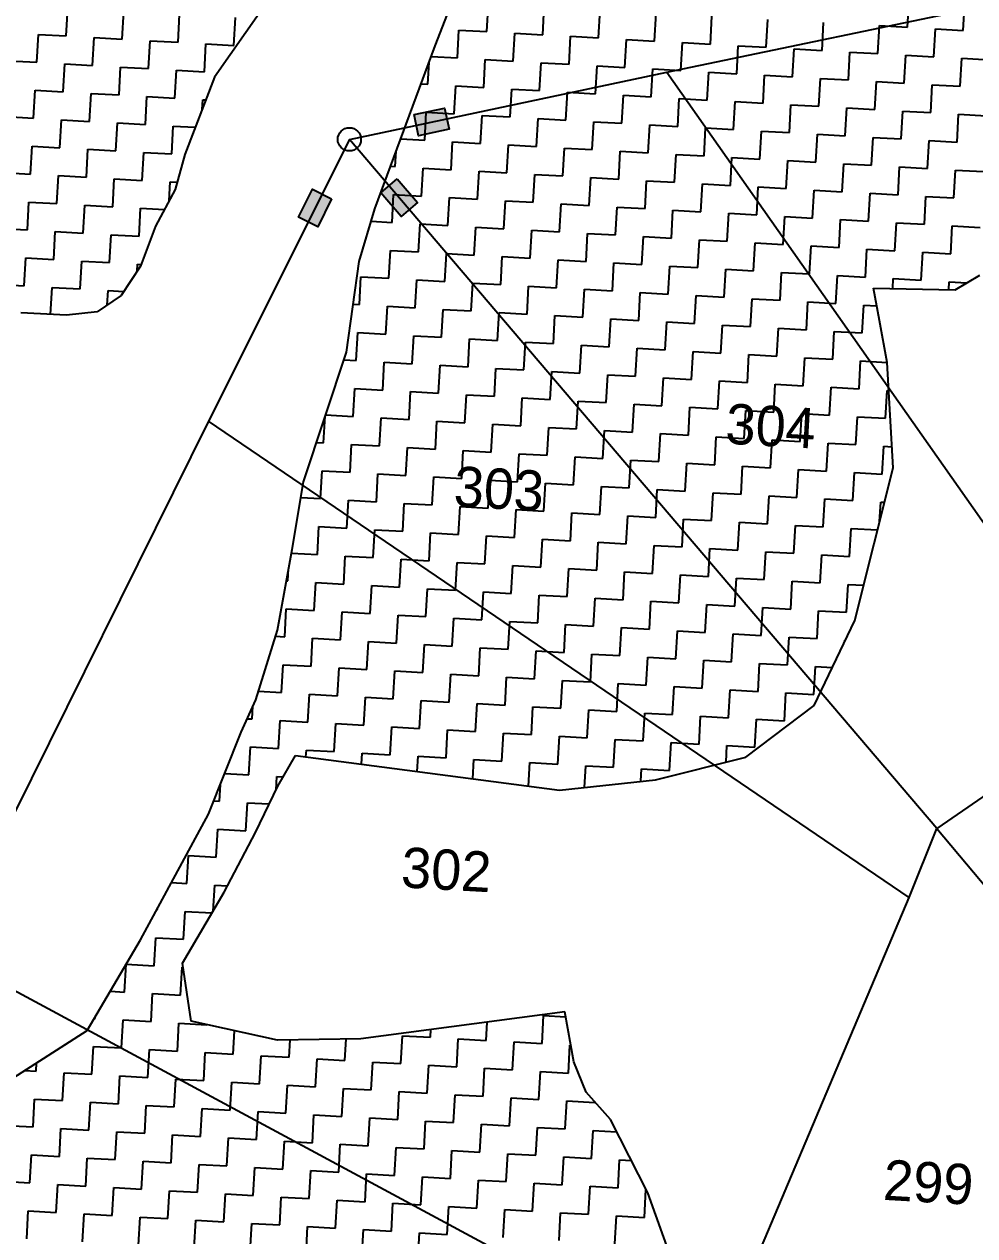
# Model space of a CAD drawing. Header units: metres. Extents: x 284689 to 287152, y 2012663 to 2015676.
# Drawn here: x 285656 to 285873, y 2014787 to 2015063.5 of the extents above; entities that cross this region are included whole.
import ezdxf
from ezdxf.enums import TextEntityAlignment as Align

# ---------------------------------------------------------------- set-up
doc = ezdxf.new("R2010")
doc.units = ezdxf.units.M
doc.header["$MEASUREMENT"] = 0
for name, color, linetype in [('POLY_HATCH', 12, 'Continuous'), ('POLY_PARCEL', 6, 'Continuous'), ('TEXT_PARCEL', 7, 'Continuous')]:
    doc.layers.add(name, color=color, linetype=linetype)
doc.styles.add('TEXT_MAP', font='')
doc.styles.get('TEXT_MAP').set_extended_font_data('Kruti Dev 050')

msp = doc.modelspace()

# ---------------------------------------------------------------- hatches: boundary and pattern name
for points in [[(285752.98, 2015039.55), (285751.96, 2015044.37), (285745.01, 2015042.89), (285746.03, 2015038.08)], [(285742.03, 2015019.64), (285745.77, 2015022.83), (285741.16, 2015028.24), (285737.42, 2015025.05)], [(285718.61, 2015019.5), (285723.01, 2015017.3), (285726.19, 2015023.65), (285721.79, 2015025.85)]]:
    msp.add_hatch(color=256).paths.add_polyline_path(points)

# ---------------------------------------------------------------- linework, layer by layer
for points in [[(285745.01, 2015042.89), (285751.96, 2015044.37), (285752.98, 2015039.55), (285746.03, 2015038.08)], [(285741.16, 2015028.24), (285745.77, 2015022.83), (285742.03, 2015019.64), (285737.42, 2015025.05)], [(285726.19, 2015023.65), (285723.01, 2015017.3), (285718.61, 2015019.5), (285721.79, 2015025.85)]]:
    msp.add_lwpolyline(points, close=True)
msp.add_circle((285730.24, 2015037.25), 2.65)
at = {"layer": 'POLY_HATCH'}
for p, q in [((285749.82, 2015058.61), (285758.63, 2015081.29)), ((285710.21, 2015066.76), (285699.48, 2015051.41)), ((285736.03, 2015021.37), (285749.82, 2015058.61)), ((285699.48, 2015051.41), (285692.69, 2015033.83)), ((285692.69, 2015033.83), (285690.51, 2015025.84)), ((285690.51, 2015025.84), (285685.97, 2015017.41)), ((285732.46, 2015009.4), (285736.03, 2015021.37)), ((285685.97, 2015017.41), (285682.56, 2015008.33)), ((285682.56, 2015008.33), (285678.13, 2015001.62)), ((285729.55, 2014988.71), (285732.46, 2015009.4)), ((285868.47, 2015002.93), (285874.09, 2015006.23)), ((285678.13, 2015001.62), (285672.7, 2014997.87)), ((285851.25, 2014995.94), (285849.85, 2015003.26)), ((285849.85, 2015003.26), (285868.47, 2015002.93)), ((285665.7, 2014997.11), (285655.3, 2014997.69)), ((285672.7, 2014997.87), (285665.7, 2014997.11)), ((285852.97, 2014986.34), (285851.25, 2014995.94)), ((285719.77, 2014959.13), (285729.55, 2014988.71)), ((285854.34, 2014962.28), (285852.97, 2014986.34)), ((285845.59, 2014927.48), (285854.34, 2014962.28)), ((285717.16, 2014943.63), (285719.77, 2014959.13)), ((285713.81, 2014925.28), (285717.16, 2014943.63)), ((285836.35, 2014908.09), (285845.59, 2014927.48)), ((285708.86, 2014909.34), (285713.81, 2014925.28)), ((285705.55, 2014901.99), (285708.86, 2014909.34)), ((285820.74, 2014896.3), (285836.35, 2014908.09)), ((285698.12, 2014883.29), (285705.55, 2014901.99)), ((285713.93, 2014889.64), (285717.95, 2014896.65)), ((285717.95, 2014896.65), (285778.21, 2014888.73)), ((285800.08, 2014891.12), (285820.74, 2014896.3)), ((285778.21, 2014888.73), (285800.08, 2014891.12)), ((285708.81, 2014879.06), (285713.93, 2014889.64)), ((285682.59, 2014854.61), (285698.12, 2014883.29)), ((285701.7, 2014865.44), (285708.81, 2014879.06)), ((285692.19, 2014849.23), (285701.7, 2014865.44)), ((285670.41, 2014833.86), (285682.59, 2014854.61)), ((285694.16, 2014836), (285692.19, 2014849.23)), ((285779.4, 2014838.15), (285732.88, 2014832.01)), ((285781.48, 2014826.73), (285779.4, 2014838.15)), ((285713.85, 2014831.72), (285694.16, 2014836)), ((285634.8, 2014811.18), (285670.41, 2014833.86)), ((285732.88, 2014832.01), (285713.85, 2014831.72)), ((285784.26, 2014819.78), (285781.48, 2014826.73)), ((285789.8, 2014813.59), (285784.26, 2014819.78)), ((285798.36, 2014796.82), (285789.8, 2014813.59)), ((285803.85, 2014781.58), (285798.36, 2014796.82))]:
    msp.add_line(p, q, dxfattribs=at)
at = {"layer": 'POLY_HATCH', "linetype": 'Continuous'}
for p, q in [((285761.62, 2015061.84), (285761.98, 2015068.22)), ((285774.37, 2015061.13), (285774.73, 2015067.5)), ((285857.6, 2015062.84), (285857.96, 2015069.22)), ((285870.35, 2015062.13), (285870.71, 2015068.5)), ((285665.64, 2015060.84), (285666, 2015067.22)), ((285678.39, 2015060.13), (285678.75, 2015066.5)), ((285691.14, 2015059.41), (285691.5, 2015065.78)), ((285703.89, 2015058.69), (285704.24, 2015065.07)), ((285787.12, 2015060.41), (285787.48, 2015066.78)), ((285799.87, 2015059.69), (285800.22, 2015066.07)), ((285812.62, 2015058.98), (285812.97, 2015065.35)), ((285754.88, 2015055.83), (285755.24, 2015062.2)), ((285755.24, 2015062.2), (285761.62, 2015061.84)), ((285825.37, 2015058.26), (285825.72, 2015064.63)), ((285838.12, 2015057.54), (285838.47, 2015063.92)), ((285850.86, 2015056.83), (285851.22, 2015063.2)), ((285851.22, 2015063.2), (285857.6, 2015062.84)), ((285863.61, 2015056.11), (285863.97, 2015062.48)), ((285863.97, 2015062.48), (285870.35, 2015062.13)), ((285658.9, 2015054.83), (285659.26, 2015061.2)), ((285659.26, 2015061.2), (285665.64, 2015060.84)), ((285671.65, 2015054.11), (285672.01, 2015060.48)), ((285672.01, 2015060.48), (285678.39, 2015060.13)), ((285684.4, 2015053.39), (285684.76, 2015059.77)), ((285684.76, 2015059.77), (285691.14, 2015059.41)), ((285767.63, 2015055.11), (285767.99, 2015061.48)), ((285767.99, 2015061.48), (285774.37, 2015061.13)), ((285780.38, 2015054.39), (285780.74, 2015060.77)), ((285780.74, 2015060.77), (285787.12, 2015060.41)), ((285793.13, 2015053.68), (285793.49, 2015060.05)), ((285793.49, 2015060.05), (285799.87, 2015059.69)), ((285805.88, 2015052.96), (285806.24, 2015059.33)), ((285806.24, 2015059.33), (285812.62, 2015058.98)), ((285697.15, 2015052.68), (285697.51, 2015059.05)), ((285697.51, 2015059.05), (285703.89, 2015058.69)), ((285818.63, 2015052.24), (285818.99, 2015058.62)), ((285818.99, 2015058.62), (285825.37, 2015058.26)), ((285831.38, 2015051.53), (285831.74, 2015057.9)), ((285831.74, 2015057.9), (285838.12, 2015057.54)), ((285844.13, 2015050.81), (285844.49, 2015057.18)), ((285844.49, 2015057.18), (285850.86, 2015056.83)), ((285856.88, 2015050.09), (285857.24, 2015056.47)), ((285857.24, 2015056.47), (285863.61, 2015056.11)), ((285652.53, 2015055.18), (285658.9, 2015054.83)), ((285664.92, 2015048.09), (285665.28, 2015054.47)), ((285665.28, 2015054.47), (285671.65, 2015054.11)), ((285677.67, 2015047.38), (285678.03, 2015053.75)), ((285678.03, 2015053.75), (285684.4, 2015053.39)), ((285748.15, 2015049.81), (285748.44, 2015054.87)), ((285748.91, 2015056.16), (285754.88, 2015055.83)), ((285760.9, 2015049.09), (285761.26, 2015055.47)), ((285761.26, 2015055.47), (285767.63, 2015055.11)), ((285773.65, 2015048.38), (285774.01, 2015054.75)), ((285774.01, 2015054.75), (285780.38, 2015054.39)), ((285786.4, 2015047.66), (285786.76, 2015054.03)), ((285786.76, 2015054.03), (285793.13, 2015053.68)), ((285869.63, 2015049.38), (285869.99, 2015055.75)), ((285869.99, 2015055.75), (285876.36, 2015055.39)), ((285690.42, 2015046.66), (285690.78, 2015053.03)), ((285690.78, 2015053.03), (285697.15, 2015052.68)), ((285799.15, 2015046.94), (285799.51, 2015053.32)), ((285799.51, 2015053.32), (285805.88, 2015052.96)), ((285811.9, 2015046.23), (285812.26, 2015052.6)), ((285812.26, 2015052.6), (285818.63, 2015052.24)), ((285824.65, 2015045.51), (285825.01, 2015051.88)), ((285825.01, 2015051.88), (285831.38, 2015051.53)), ((285837.4, 2015044.79), (285837.76, 2015051.17)), ((285837.76, 2015051.17), (285844.13, 2015050.81)), ((285658.19, 2015042.08), (285658.55, 2015048.45)), ((285658.55, 2015048.45), (285664.92, 2015048.09)), ((285746.59, 2015049.9), (285748.15, 2015049.81)), ((285754.17, 2015043.08), (285754.53, 2015049.45)), ((285754.53, 2015049.45), (285760.9, 2015049.09)), ((285766.92, 2015042.36), (285767.28, 2015048.73)), ((285767.28, 2015048.73), (285773.65, 2015048.38)), ((285850.15, 2015044.08), (285850.51, 2015050.45)), ((285850.51, 2015050.45), (285856.88, 2015050.09)), ((285862.9, 2015043.36), (285863.26, 2015049.73)), ((285863.26, 2015049.73), (285869.63, 2015049.38)), ((285670.94, 2015041.36), (285671.3, 2015047.73)), ((285671.3, 2015047.73), (285677.67, 2015047.38)), ((285683.69, 2015040.64), (285684.05, 2015047.02)), ((285684.05, 2015047.02), (285690.42, 2015046.66)), ((285696.67, 2015044.14), (285696.79, 2015046.3)), ((285696.79, 2015046.3), (285697.49, 2015046.26)), ((285779.67, 2015041.64), (285780.03, 2015048.02)), ((285780.03, 2015048.02), (285786.4, 2015047.66)), ((285792.42, 2015040.93), (285792.78, 2015047.3)), ((285792.78, 2015047.3), (285799.15, 2015046.94)), ((285805.17, 2015040.21), (285805.52, 2015046.58)), ((285805.52, 2015046.58), (285811.9, 2015046.23)), ((285817.92, 2015039.49), (285818.27, 2015045.87)), ((285818.27, 2015045.87), (285824.65, 2015045.51)), ((285747.43, 2015037.06), (285747.79, 2015043.43)), ((285747.79, 2015043.43), (285754.17, 2015043.08)), ((285760.18, 2015036.34), (285760.54, 2015042.72)), ((285760.54, 2015042.72), (285766.92, 2015042.36)), ((285830.67, 2015038.78), (285831.02, 2015045.15)), ((285831.02, 2015045.15), (285837.4, 2015044.79)), ((285843.42, 2015038.06), (285843.77, 2015044.43)), ((285843.77, 2015044.43), (285850.15, 2015044.08)), ((285856.16, 2015037.34), (285856.52, 2015043.72)), ((285856.52, 2015043.72), (285862.9, 2015043.36)), ((285868.91, 2015036.63), (285869.27, 2015043)), ((285869.27, 2015043), (285875.65, 2015042.64)), ((285651.81, 2015042.43), (285658.19, 2015042.08)), ((285664.2, 2015035.34), (285664.56, 2015041.72)), ((285664.56, 2015041.72), (285670.94, 2015041.36)), ((285676.95, 2015034.63), (285677.31, 2015041)), ((285677.31, 2015041), (285683.69, 2015040.64)), ((285689.7, 2015033.91), (285690.06, 2015040.28)), ((285690.06, 2015040.28), (285695.08, 2015040)), ((285772.93, 2015035.63), (285773.29, 2015042)), ((285773.29, 2015042), (285779.67, 2015041.64)), ((285785.68, 2015034.91), (285786.04, 2015041.28)), ((285786.04, 2015041.28), (285792.42, 2015040.93)), ((285798.43, 2015034.19), (285798.79, 2015040.57)), ((285798.79, 2015040.57), (285805.17, 2015040.21)), ((285811.18, 2015033.48), (285811.54, 2015039.85)), ((285811.54, 2015039.85), (285817.92, 2015039.49)), ((285741.95, 2015037.37), (285747.43, 2015037.06)), ((285823.93, 2015032.76), (285824.29, 2015039.13)), ((285824.29, 2015039.13), (285830.67, 2015038.78)), ((285836.68, 2015032.04), (285837.04, 2015038.42)), ((285837.04, 2015038.42), (285843.42, 2015038.06)), ((285849.43, 2015031.33), (285849.79, 2015037.7)), ((285849.79, 2015037.7), (285856.16, 2015037.34)), ((285657.47, 2015029.33), (285657.83, 2015035.7)), ((285657.83, 2015035.7), (285664.2, 2015035.34)), ((285670.22, 2015028.61), (285670.58, 2015034.98)), ((285670.58, 2015034.98), (285676.95, 2015034.63)), ((285740.7, 2015031.04), (285740.9, 2015034.52)), ((285753.45, 2015030.33), (285753.81, 2015036.7)), ((285753.81, 2015036.7), (285760.18, 2015036.34)), ((285766.2, 2015029.61), (285766.56, 2015035.98)), ((285766.56, 2015035.98), (285772.93, 2015035.63)), ((285778.95, 2015028.89), (285779.31, 2015035.27)), ((285779.31, 2015035.27), (285785.68, 2015034.91)), ((285791.7, 2015028.18), (285792.06, 2015034.55)), ((285792.06, 2015034.55), (285798.43, 2015034.19)), ((285862.18, 2015030.61), (285862.54, 2015036.98)), ((285862.54, 2015036.98), (285868.91, 2015036.63)), ((285682.97, 2015027.89), (285683.33, 2015034.27)), ((285683.33, 2015034.27), (285689.7, 2015033.91)), ((285804.45, 2015027.46), (285804.81, 2015033.83)), ((285804.81, 2015033.83), (285811.18, 2015033.48)), ((285817.2, 2015026.74), (285817.56, 2015033.12)), ((285817.56, 2015033.12), (285823.93, 2015032.76)), ((285829.95, 2015026.03), (285830.31, 2015032.4)), ((285830.31, 2015032.4), (285836.68, 2015032.04)), ((285842.7, 2015025.31), (285843.06, 2015031.68)), ((285843.06, 2015031.68), (285849.43, 2015031.33)), ((285651.1, 2015029.68), (285657.47, 2015029.33)), ((285663.49, 2015022.59), (285663.85, 2015028.97)), ((285663.85, 2015028.97), (285670.22, 2015028.61)), ((285739.63, 2015031.1), (285740.7, 2015031.04)), ((285746.72, 2015024.31), (285747.08, 2015030.68)), ((285747.08, 2015030.68), (285753.45, 2015030.33)), ((285759.47, 2015023.59), (285759.83, 2015029.97)), ((285759.83, 2015029.97), (285766.2, 2015029.61)), ((285772.22, 2015022.88), (285772.58, 2015029.25)), ((285772.58, 2015029.25), (285778.95, 2015028.89)), ((285855.45, 2015024.59), (285855.81, 2015030.97)), ((285855.81, 2015030.97), (285862.18, 2015030.61)), ((285868.2, 2015023.88), (285868.56, 2015030.25)), ((285868.56, 2015030.25), (285874.93, 2015029.89)), ((285676.24, 2015021.88), (285676.6, 2015028.25)), ((285676.6, 2015028.25), (285682.97, 2015027.89)), ((285689.1, 2015023.23), (285689.35, 2015027.53)), ((285689.35, 2015027.53), (285690.94, 2015027.45)), ((285784.97, 2015022.16), (285785.33, 2015028.53)), ((285785.33, 2015028.53), (285791.7, 2015028.18)), ((285797.72, 2015021.44), (285798.07, 2015027.82)), ((285798.07, 2015027.82), (285804.45, 2015027.46)), ((285810.47, 2015020.73), (285810.82, 2015027.1)), ((285810.82, 2015027.1), (285817.2, 2015026.74)), ((285823.22, 2015020.01), (285823.57, 2015026.38)), ((285823.57, 2015026.38), (285829.95, 2015026.03)), ((285739.99, 2015018.29), (285740.34, 2015024.67)), ((285740.34, 2015024.67), (285746.72, 2015024.31)), ((285752.73, 2015017.58), (285753.09, 2015023.95)), ((285753.09, 2015023.95), (285759.47, 2015023.59)), ((285835.97, 2015019.29), (285836.32, 2015025.67)), ((285836.32, 2015025.67), (285842.7, 2015025.31)), ((285848.71, 2015018.58), (285849.07, 2015024.95)), ((285849.07, 2015024.95), (285855.45, 2015024.59)), ((285861.46, 2015017.86), (285861.82, 2015024.23)), ((285861.82, 2015024.23), (285868.2, 2015023.88)), ((285656.75, 2015016.58), (285657.11, 2015022.95)), ((285657.11, 2015022.95), (285663.49, 2015022.59)), ((285669.5, 2015015.86), (285669.86, 2015022.24)), ((285669.86, 2015022.24), (285676.24, 2015021.88)), ((285682.25, 2015015.14), (285682.61, 2015021.52)), ((285682.61, 2015021.52), (285688.02, 2015021.21)), ((285765.48, 2015016.86), (285765.84, 2015023.23)), ((285765.84, 2015023.23), (285772.22, 2015022.88)), ((285778.23, 2015016.14), (285778.59, 2015022.52)), ((285778.59, 2015022.52), (285784.97, 2015022.16)), ((285790.98, 2015015.43), (285791.34, 2015021.8)), ((285791.34, 2015021.8), (285797.72, 2015021.44)), ((285803.73, 2015014.71), (285804.09, 2015021.08)), ((285804.09, 2015021.08), (285810.47, 2015020.73)), ((285735.19, 2015018.56), (285739.99, 2015018.29)), ((285746, 2015011.56), (285746.36, 2015017.94)), ((285746.36, 2015017.94), (285752.73, 2015017.58)), ((285816.48, 2015013.99), (285816.84, 2015020.37)), ((285816.84, 2015020.37), (285823.22, 2015020.01)), ((285829.23, 2015013.28), (285829.59, 2015019.65)), ((285829.59, 2015019.65), (285835.97, 2015019.29)), ((285841.98, 2015012.56), (285842.34, 2015018.94)), ((285842.34, 2015018.94), (285848.71, 2015018.58)), ((285854.73, 2015011.84), (285855.09, 2015018.22)), ((285855.09, 2015018.22), (285861.46, 2015017.86)), ((285650.38, 2015016.94), (285656.75, 2015016.58)), ((285662.77, 2015009.84), (285663.13, 2015016.22)), ((285663.13, 2015016.22), (285669.5, 2015015.86)), ((285675.52, 2015009.13), (285675.88, 2015015.5)), ((285675.88, 2015015.5), (285682.25, 2015015.14)), ((285758.75, 2015010.84), (285759.11, 2015017.22)), ((285759.11, 2015017.22), (285765.48, 2015016.86)), ((285771.5, 2015010.13), (285771.86, 2015016.5)), ((285771.86, 2015016.5), (285778.23, 2015016.14)), ((285784.25, 2015009.41), (285784.61, 2015015.79)), ((285784.61, 2015015.79), (285790.98, 2015015.43)), ((285797, 2015008.69), (285797.36, 2015015.07)), ((285797.36, 2015015.07), (285803.73, 2015014.71)), ((285867.48, 2015011.13), (285867.84, 2015017.5)), ((285867.84, 2015017.5), (285874.21, 2015017.14)), ((285809.75, 2015007.98), (285810.11, 2015014.35)), ((285810.11, 2015014.35), (285816.48, 2015013.99)), ((285822.5, 2015007.26), (285822.86, 2015013.64)), ((285822.86, 2015013.64), (285829.23, 2015013.28)), ((285835.25, 2015006.54), (285835.61, 2015012.92)), ((285835.61, 2015012.92), (285841.98, 2015012.56)), ((285848, 2015005.83), (285848.36, 2015012.2)), ((285848.36, 2015012.2), (285854.73, 2015011.84)), ((285656.04, 2015003.83), (285656.4, 2015010.2)), ((285656.4, 2015010.2), (285662.77, 2015009.84)), ((285668.79, 2015003.11), (285669.15, 2015009.49)), ((285669.15, 2015009.49), (285675.52, 2015009.13)), ((285739.27, 2015005.54), (285739.63, 2015011.92)), ((285739.63, 2015011.92), (285746, 2015011.56)), ((285752.02, 2015004.83), (285752.38, 2015011.2)), ((285752.38, 2015011.2), (285758.75, 2015010.84)), ((285764.77, 2015004.11), (285765.13, 2015010.49)), ((285765.13, 2015010.49), (285771.5, 2015010.13)), ((285777.52, 2015003.39), (285777.88, 2015009.77)), ((285777.88, 2015009.77), (285784.25, 2015009.41)), ((285860.75, 2015005.11), (285861.11, 2015011.49)), ((285861.11, 2015011.49), (285867.48, 2015011.13)), ((285681.81, 2015007.18), (285681.9, 2015008.77)), ((285681.9, 2015008.77), (285682.71, 2015008.72)), ((285790.27, 2015002.68), (285790.63, 2015009.05)), ((285790.63, 2015009.05), (285797, 2015008.69)), ((285803.02, 2015001.96), (285803.37, 2015008.34)), ((285803.37, 2015008.34), (285809.75, 2015007.98)), ((285815.77, 2015001.24), (285816.12, 2015007.62)), ((285816.12, 2015007.62), (285822.5, 2015007.26)), ((285828.52, 2015000.53), (285828.87, 2015006.9)), ((285828.87, 2015006.9), (285835.25, 2015006.54)), ((285649.66, 2015004.19), (285656.04, 2015003.83)), ((285732.54, 2014999.53), (285732.89, 2015005.9)), ((285732.89, 2015005.9), (285739.27, 2015005.54)), ((285745.28, 2014998.81), (285745.64, 2015005.19)), ((285745.64, 2015005.19), (285752.02, 2015004.83)), ((285758.03, 2014998.09), (285758.39, 2015004.47)), ((285758.39, 2015004.47), (285764.77, 2015004.11)), ((285841.27, 2014999.81), (285841.62, 2015006.19)), ((285841.62, 2015006.19), (285848, 2015005.83)), ((285854.24, 2015003.18), (285854.37, 2015005.47)), ((285854.37, 2015005.47), (285860.75, 2015005.11)), ((285867.02, 2015002.96), (285867.12, 2015004.75)), ((285867.12, 2015004.75), (285871.18, 2015004.52)), ((285662.07, 2014997.31), (285662.41, 2015003.47)), ((285662.41, 2015003.47), (285668.79, 2015003.11)), ((285674.98, 2014999.45), (285675.16, 2015002.75)), ((285675.16, 2015002.75), (285678.74, 2015002.55)), ((285770.78, 2014997.38), (285771.14, 2015003.75)), ((285771.14, 2015003.75), (285777.52, 2015003.39)), ((285783.53, 2014996.66), (285783.89, 2015003.04)), ((285783.89, 2015003.04), (285790.27, 2015002.68)), ((285796.28, 2014995.94), (285796.64, 2015002.32)), ((285796.64, 2015002.32), (285803.02, 2015001.96)), ((285809.03, 2014995.23), (285809.39, 2015001.6)), ((285809.39, 2015001.6), (285815.77, 2015001.24)), ((285731.08, 2014999.61), (285732.54, 2014999.53)), ((285738.55, 2014992.79), (285738.91, 2014999.17)), ((285738.91, 2014999.17), (285745.28, 2014998.81)), ((285751.3, 2014992.08), (285751.66, 2014998.45)), ((285751.66, 2014998.45), (285758.03, 2014998.09)), ((285821.78, 2014994.51), (285822.14, 2015000.89)), ((285822.14, 2015000.89), (285828.52, 2015000.53)), ((285834.53, 2014993.79), (285834.89, 2015000.17)), ((285834.89, 2015000.17), (285841.27, 2014999.81)), ((285847.28, 2014993.08), (285847.64, 2014999.45)), ((285847.64, 2014999.45), (285850.61, 2014999.29)), ((285764.05, 2014991.36), (285764.41, 2014997.74)), ((285764.41, 2014997.74), (285770.78, 2014997.38)), ((285776.8, 2014990.64), (285777.16, 2014997.02)), ((285777.16, 2014997.02), (285783.53, 2014996.66)), ((285789.55, 2014989.93), (285789.91, 2014996.3)), ((285789.91, 2014996.3), (285796.28, 2014995.94)), ((285731.82, 2014986.78), (285732.18, 2014993.15)), ((285732.18, 2014993.15), (285738.55, 2014992.79)), ((285802.3, 2014989.21), (285802.66, 2014995.59)), ((285802.66, 2014995.59), (285809.03, 2014995.23)), ((285815.05, 2014988.49), (285815.41, 2014994.87)), ((285815.41, 2014994.87), (285821.78, 2014994.51)), ((285827.8, 2014987.78), (285828.16, 2014994.15)), ((285828.16, 2014994.15), (285834.53, 2014993.79)), ((285840.55, 2014987.06), (285840.91, 2014993.44)), ((285840.91, 2014993.44), (285847.28, 2014993.08)), ((285744.57, 2014986.06), (285744.93, 2014992.44)), ((285744.93, 2014992.44), (285751.3, 2014992.08)), ((285757.32, 2014985.34), (285757.68, 2014991.72)), ((285757.68, 2014991.72), (285764.05, 2014991.36)), ((285770.07, 2014984.63), (285770.43, 2014991)), ((285770.43, 2014991), (285776.8, 2014990.64)), ((285782.82, 2014983.91), (285783.18, 2014990.29)), ((285783.18, 2014990.29), (285789.55, 2014989.93)), ((285795.57, 2014983.19), (285795.92, 2014989.57)), ((285795.92, 2014989.57), (285802.3, 2014989.21)), ((285808.32, 2014982.48), (285808.67, 2014988.85)), ((285808.67, 2014988.85), (285815.05, 2014988.49)), ((285821.07, 2014981.76), (285821.42, 2014988.14)), ((285821.42, 2014988.14), (285827.8, 2014987.78)), ((285833.82, 2014981.04), (285834.17, 2014987.42)), ((285834.17, 2014987.42), (285840.55, 2014987.06)), ((285728.97, 2014986.94), (285731.82, 2014986.78)), ((285737.84, 2014980.04), (285738.19, 2014986.42)), ((285738.19, 2014986.42), (285744.57, 2014986.06)), ((285750.58, 2014979.33), (285750.94, 2014985.7)), ((285750.94, 2014985.7), (285757.32, 2014985.34)), ((285763.33, 2014978.61), (285763.69, 2014984.99)), ((285763.69, 2014984.99), (285770.07, 2014984.63)), ((285846.56, 2014980.33), (285846.92, 2014986.7)), ((285846.92, 2014986.7), (285852.97, 2014986.36)), ((285776.08, 2014977.89), (285776.44, 2014984.27)), ((285776.44, 2014984.27), (285782.82, 2014983.91)), ((285788.83, 2014977.18), (285789.19, 2014983.55)), ((285789.19, 2014983.55), (285795.57, 2014983.19)), ((285801.58, 2014976.46), (285801.94, 2014982.84)), ((285801.94, 2014982.84), (285808.32, 2014982.48)), ((285814.33, 2014975.74), (285814.69, 2014982.12)), ((285814.69, 2014982.12), (285821.07, 2014981.76)), ((285731.1, 2014974.03), (285731.46, 2014980.4)), ((285731.46, 2014980.4), (285737.84, 2014980.04)), ((285743.85, 2014973.31), (285744.21, 2014979.69)), ((285744.21, 2014979.69), (285750.58, 2014979.33)), ((285827.08, 2014975.03), (285827.44, 2014981.4)), ((285827.44, 2014981.4), (285833.82, 2014981.04)), ((285839.83, 2014974.31), (285840.19, 2014980.69)), ((285840.19, 2014980.69), (285846.56, 2014980.33)), ((285852.58, 2014973.59), (285852.94, 2014979.97)), ((285852.94, 2014979.97), (285853.33, 2014979.95)), ((285756.6, 2014972.59), (285756.96, 2014978.97)), ((285756.96, 2014978.97), (285763.33, 2014978.61)), ((285769.35, 2014971.88), (285769.71, 2014978.25)), ((285769.71, 2014978.25), (285776.08, 2014977.89)), ((285782.1, 2014971.16), (285782.46, 2014977.54)), ((285782.46, 2014977.54), (285788.83, 2014977.18)), ((285794.85, 2014970.44), (285795.21, 2014976.82)), ((285795.21, 2014976.82), (285801.58, 2014976.46)), ((285724.37, 2014968.01), (285724.71, 2014974.06)), ((285724.82, 2014974.38), (285731.1, 2014974.03)), ((285737.12, 2014967.3), (285737.48, 2014973.67)), ((285737.48, 2014973.67), (285743.85, 2014973.31)), ((285807.6, 2014969.73), (285807.96, 2014976.1)), ((285807.96, 2014976.1), (285814.33, 2014975.74)), ((285820.35, 2014969.01), (285820.71, 2014975.39)), ((285820.71, 2014975.39), (285827.08, 2014975.03)), ((285833.1, 2014968.3), (285833.46, 2014974.67)), ((285833.46, 2014974.67), (285839.83, 2014974.31)), ((285845.85, 2014967.58), (285846.21, 2014973.95)), ((285846.21, 2014973.95), (285852.58, 2014973.59)), ((285749.87, 2014966.58), (285750.23, 2014972.95)), ((285750.23, 2014972.95), (285756.6, 2014972.59)), ((285762.62, 2014965.86), (285762.98, 2014972.24)), ((285762.98, 2014972.24), (285769.35, 2014971.88)), ((285775.37, 2014965.15), (285775.73, 2014971.52)), ((285775.73, 2014971.52), (285782.1, 2014971.16)), ((285788.12, 2014964.43), (285788.48, 2014970.8)), ((285788.48, 2014970.8), (285794.85, 2014970.44)), ((285722.74, 2014968.1), (285724.37, 2014968.01)), ((285800.87, 2014963.71), (285801.22, 2014970.09)), ((285801.22, 2014970.09), (285807.6, 2014969.73)), ((285813.62, 2014963), (285813.97, 2014969.37)), ((285813.97, 2014969.37), (285820.35, 2014969.01)), ((285826.37, 2014962.28), (285826.72, 2014968.65)), ((285826.72, 2014968.65), (285833.1, 2014968.3)), ((285730.39, 2014961.28), (285730.74, 2014967.65)), ((285730.74, 2014967.65), (285737.12, 2014967.3)), ((285743.13, 2014960.56), (285743.49, 2014966.94)), ((285743.49, 2014966.94), (285749.87, 2014966.58)), ((285755.88, 2014959.85), (285756.24, 2014966.22)), ((285756.24, 2014966.22), (285762.62, 2014965.86)), ((285768.63, 2014959.13), (285768.99, 2014965.5)), ((285768.99, 2014965.5), (285775.37, 2014965.15)), ((285839.12, 2014961.56), (285839.47, 2014967.94)), ((285839.47, 2014967.94), (285845.85, 2014967.58)), ((285851.86, 2014960.85), (285852.22, 2014967.22)), ((285852.22, 2014967.22), (285854.06, 2014967.12)), ((285781.38, 2014958.41), (285781.74, 2014964.79)), ((285781.74, 2014964.79), (285788.12, 2014964.43)), ((285794.13, 2014957.7), (285794.49, 2014964.07)), ((285794.49, 2014964.07), (285800.87, 2014963.71)), ((285806.88, 2014956.98), (285807.24, 2014963.35)), ((285807.24, 2014963.35), (285813.62, 2014963)), ((285819.63, 2014956.26), (285819.99, 2014962.64)), ((285819.99, 2014962.64), (285826.37, 2014962.28)), ((285723.65, 2014955.26), (285724.01, 2014961.64)), ((285724.01, 2014961.64), (285730.39, 2014961.28)), ((285736.4, 2014954.55), (285736.76, 2014960.92)), ((285736.76, 2014960.92), (285743.13, 2014960.56)), ((285749.15, 2014953.83), (285749.51, 2014960.2)), ((285749.51, 2014960.2), (285755.88, 2014959.85)), ((285832.38, 2014955.55), (285832.74, 2014961.92)), ((285832.74, 2014961.92), (285839.12, 2014961.56)), ((285845.13, 2014954.83), (285845.49, 2014961.2)), ((285845.49, 2014961.2), (285851.86, 2014960.85)), ((285761.9, 2014953.11), (285762.26, 2014959.49)), ((285762.26, 2014959.49), (285768.63, 2014959.13)), ((285774.65, 2014952.4), (285775.01, 2014958.77)), ((285775.01, 2014958.77), (285781.38, 2014958.41)), ((285787.4, 2014951.68), (285787.76, 2014958.05)), ((285787.76, 2014958.05), (285794.13, 2014957.7)), ((285800.15, 2014950.96), (285800.51, 2014957.34)), ((285800.51, 2014957.34), (285806.88, 2014956.98)), ((285719.16, 2014955.51), (285723.65, 2014955.26)), ((285729.67, 2014948.53), (285730.03, 2014954.9)), ((285730.03, 2014954.9), (285736.4, 2014954.55)), ((285742.42, 2014947.81), (285742.78, 2014954.19)), ((285742.78, 2014954.19), (285749.15, 2014953.83)), ((285812.9, 2014950.25), (285813.26, 2014956.62)), ((285813.26, 2014956.62), (285819.63, 2014956.26)), ((285825.65, 2014949.53), (285826.01, 2014955.9)), ((285826.01, 2014955.9), (285832.38, 2014955.55)), ((285838.4, 2014948.81), (285838.76, 2014955.19)), ((285838.76, 2014955.19), (285845.13, 2014954.83)), ((285851.26, 2014950.04), (285851.51, 2014954.47)), ((285851.51, 2014954.47), (285852.36, 2014954.42)), ((285755.17, 2014947.1), (285755.53, 2014953.47)), ((285755.53, 2014953.47), (285761.9, 2014953.11)), ((285767.92, 2014946.38), (285768.28, 2014952.75)), ((285768.28, 2014952.75), (285774.65, 2014952.4)), ((285780.67, 2014945.66), (285781.03, 2014952.04)), ((285781.03, 2014952.04), (285787.4, 2014951.68)), ((285722.94, 2014942.51), (285723.29, 2014948.89)), ((285723.29, 2014948.89), (285729.67, 2014948.53)), ((285793.42, 2014944.95), (285793.77, 2014951.32)), ((285793.77, 2014951.32), (285800.15, 2014950.96)), ((285806.17, 2014944.23), (285806.52, 2014950.6)), ((285806.52, 2014950.6), (285812.9, 2014950.25)), ((285818.92, 2014943.51), (285819.27, 2014949.89)), ((285819.27, 2014949.89), (285825.65, 2014949.53)), ((285831.67, 2014942.8), (285832.02, 2014949.17)), ((285832.02, 2014949.17), (285838.4, 2014948.81)), ((285735.69, 2014941.8), (285736.04, 2014948.17)), ((285736.04, 2014948.17), (285742.42, 2014947.81)), ((285748.43, 2014941.08), (285748.79, 2014947.45)), ((285748.79, 2014947.45), (285755.17, 2014947.1)), ((285761.18, 2014940.36), (285761.54, 2014946.74)), ((285761.54, 2014946.74), (285767.92, 2014946.38)), ((285773.93, 2014939.65), (285774.29, 2014946.02)), ((285774.29, 2014946.02), (285780.67, 2014945.66)), ((285844.41, 2014942.08), (285844.77, 2014948.45)), ((285844.77, 2014948.45), (285850.77, 2014948.12)), ((285786.68, 2014938.93), (285787.04, 2014945.3)), ((285787.04, 2014945.3), (285793.42, 2014944.95)), ((285799.43, 2014938.21), (285799.79, 2014944.59)), ((285799.79, 2014944.59), (285806.17, 2014944.23)), ((285812.18, 2014937.5), (285812.54, 2014943.87)), ((285812.54, 2014943.87), (285818.92, 2014943.51)), ((285824.93, 2014936.78), (285825.29, 2014943.15)), ((285825.29, 2014943.15), (285831.67, 2014942.8)), ((285717.02, 2014942.85), (285722.94, 2014942.51)), ((285728.95, 2014935.78), (285729.31, 2014942.15)), ((285729.31, 2014942.15), (285735.69, 2014941.8)), ((285741.7, 2014935.06), (285742.06, 2014941.44)), ((285742.06, 2014941.44), (285748.43, 2014941.08)), ((285754.45, 2014934.35), (285754.81, 2014940.72)), ((285754.81, 2014940.72), (285761.18, 2014940.36)), ((285837.68, 2014936.06), (285838.04, 2014942.44)), ((285838.04, 2014942.44), (285844.41, 2014942.08)), ((285716.2, 2014936.5), (285716.35, 2014939.21)), ((285767.2, 2014933.63), (285767.56, 2014940)), ((285767.56, 2014940), (285773.93, 2014939.65)), ((285779.95, 2014932.91), (285780.31, 2014939.29)), ((285780.31, 2014939.29), (285786.68, 2014938.93)), ((285792.7, 2014932.2), (285793.06, 2014938.57)), ((285793.06, 2014938.57), (285799.43, 2014938.21)), ((285805.45, 2014931.48), (285805.81, 2014937.85)), ((285805.81, 2014937.85), (285812.18, 2014937.5)), ((285715.86, 2014936.52), (285716.2, 2014936.5)), ((285722.22, 2014929.76), (285722.58, 2014936.14)), ((285722.58, 2014936.14), (285728.95, 2014935.78)), ((285734.97, 2014929.05), (285735.33, 2014935.42)), ((285735.33, 2014935.42), (285741.7, 2014935.06)), ((285818.2, 2014930.76), (285818.56, 2014937.14)), ((285818.56, 2014937.14), (285824.93, 2014936.78)), ((285830.95, 2014930.05), (285831.31, 2014936.42)), ((285831.31, 2014936.42), (285837.68, 2014936.06)), ((285843.7, 2014929.33), (285844.06, 2014935.7)), ((285844.06, 2014935.7), (285847.6, 2014935.5)), ((285747.72, 2014928.33), (285748.08, 2014934.7)), ((285748.08, 2014934.7), (285754.45, 2014934.35)), ((285760.47, 2014927.61), (285760.83, 2014933.99)), ((285760.83, 2014933.99), (285767.2, 2014933.63)), ((285773.22, 2014926.9), (285773.58, 2014933.27)), ((285773.58, 2014933.27), (285779.95, 2014932.91)), ((285785.97, 2014926.18), (285786.33, 2014932.55)), ((285786.33, 2014932.55), (285792.7, 2014932.2)), ((285715.49, 2014923.75), (285715.84, 2014930.12)), ((285715.84, 2014930.12), (285722.22, 2014929.76)), ((285728.24, 2014923.03), (285728.59, 2014929.4)), ((285728.59, 2014929.4), (285734.97, 2014929.05)), ((285798.72, 2014925.46), (285799.07, 2014931.84)), ((285799.07, 2014931.84), (285805.45, 2014931.48)), ((285811.47, 2014924.75), (285811.82, 2014931.12)), ((285811.82, 2014931.12), (285818.2, 2014930.76)), ((285824.22, 2014924.03), (285824.57, 2014930.4)), ((285824.57, 2014930.4), (285830.95, 2014930.05)), ((285836.97, 2014923.31), (285837.32, 2014929.69)), ((285837.32, 2014929.69), (285843.7, 2014929.33)), ((285740.98, 2014922.31), (285741.34, 2014928.69)), ((285741.34, 2014928.69), (285747.72, 2014928.33)), ((285753.73, 2014921.6), (285754.09, 2014927.97)), ((285754.09, 2014927.97), (285760.47, 2014927.61)), ((285766.48, 2014920.88), (285766.84, 2014927.25)), ((285766.84, 2014927.25), (285773.22, 2014926.9)), ((285779.23, 2014920.16), (285779.59, 2014926.54)), ((285779.59, 2014926.54), (285785.97, 2014926.18)), ((285713.37, 2014923.87), (285715.49, 2014923.75)), ((285791.98, 2014919.45), (285792.34, 2014925.82)), ((285792.34, 2014925.82), (285798.72, 2014925.46)), ((285804.73, 2014918.73), (285805.09, 2014925.1)), ((285805.09, 2014925.1), (285811.47, 2014924.75)), ((285817.48, 2014918.01), (285817.84, 2014924.39)), ((285817.84, 2014924.39), (285824.22, 2014924.03)), ((285721.5, 2014917.01), (285721.86, 2014923.39)), ((285721.86, 2014923.39), (285728.24, 2014923.03)), ((285734.25, 2014916.3), (285734.61, 2014922.67)), ((285734.61, 2014922.67), (285740.98, 2014922.31)), ((285747, 2014915.58), (285747.36, 2014921.95)), ((285747.36, 2014921.95), (285753.73, 2014921.6)), ((285759.75, 2014914.86), (285760.11, 2014921.24)), ((285760.11, 2014921.24), (285766.48, 2014920.88)), ((285830.23, 2014917.3), (285830.59, 2014923.67)), ((285830.59, 2014923.67), (285836.97, 2014923.31)), ((285843.33, 2014922.74), (285843.34, 2014922.95)), ((285843.34, 2014922.95), (285843.43, 2014922.95)), ((285772.5, 2014914.15), (285772.86, 2014920.52)), ((285772.86, 2014920.52), (285779.23, 2014920.16)), ((285785.25, 2014913.43), (285785.61, 2014919.8)), ((285785.61, 2014919.8), (285791.98, 2014919.45)), ((285798, 2014912.71), (285798.36, 2014919.09)), ((285798.36, 2014919.09), (285804.73, 2014918.73)), ((285810.75, 2014912), (285811.11, 2014918.37)), ((285811.11, 2014918.37), (285817.48, 2014918.01)), ((285714.77, 2014911), (285715.13, 2014917.37)), ((285715.13, 2014917.37), (285721.5, 2014917.01)), ((285727.52, 2014910.28), (285727.88, 2014916.66)), ((285727.88, 2014916.66), (285734.25, 2014916.3)), ((285740.27, 2014909.56), (285740.63, 2014915.94)), ((285740.63, 2014915.94), (285747, 2014915.58)), ((285823.5, 2014911.28), (285823.86, 2014917.65)), ((285823.86, 2014917.65), (285830.23, 2014917.3)), ((285836.25, 2014910.56), (285836.61, 2014916.94)), ((285836.61, 2014916.94), (285840.46, 2014916.72)), ((285753.02, 2014908.85), (285753.38, 2014915.22)), ((285753.38, 2014915.22), (285759.75, 2014914.86)), ((285765.77, 2014908.13), (285766.13, 2014914.51)), ((285766.13, 2014914.51), (285772.5, 2014914.15)), ((285778.52, 2014907.41), (285778.88, 2014913.79)), ((285778.88, 2014913.79), (285785.25, 2014913.43)), ((285791.27, 2014906.7), (285791.62, 2014913.07)), ((285791.62, 2014913.07), (285798, 2014912.71)), ((285709.47, 2014911.3), (285714.77, 2014911)), ((285720.79, 2014904.26), (285721.14, 2014910.64)), ((285721.14, 2014910.64), (285727.52, 2014910.28)), ((285733.54, 2014903.55), (285733.89, 2014909.92)), ((285733.89, 2014909.92), (285740.27, 2014909.56)), ((285804.02, 2014905.98), (285804.37, 2014912.36)), ((285804.37, 2014912.36), (285810.75, 2014912)), ((285816.77, 2014905.26), (285817.12, 2014911.64)), ((285817.12, 2014911.64), (285823.5, 2014911.28)), ((285829.52, 2014904.55), (285829.87, 2014910.92)), ((285829.87, 2014910.92), (285836.25, 2014910.56)), ((285708.04, 2014904.98), (285708.2, 2014907.87)), ((285746.28, 2014902.83), (285746.64, 2014909.21)), ((285746.64, 2014909.21), (285753.02, 2014908.85)), ((285759.03, 2014902.11), (285759.39, 2014908.49)), ((285759.39, 2014908.49), (285765.77, 2014908.13)), ((285771.78, 2014901.4), (285772.14, 2014907.77)), ((285772.14, 2014907.77), (285778.52, 2014907.41)), ((285706.92, 2014905.04), (285708.04, 2014904.98)), ((285714.05, 2014898.25), (285714.41, 2014904.62)), ((285714.41, 2014904.62), (285720.79, 2014904.26)), ((285784.53, 2014900.68), (285784.89, 2014907.06)), ((285784.89, 2014907.06), (285791.27, 2014906.7)), ((285797.28, 2014899.96), (285797.64, 2014906.34)), ((285797.64, 2014906.34), (285804.02, 2014905.98)), ((285810.03, 2014899.25), (285810.39, 2014905.62)), ((285810.39, 2014905.62), (285816.77, 2014905.26)), ((285822.78, 2014898.53), (285823.14, 2014904.91)), ((285823.14, 2014904.91), (285829.52, 2014904.55)), ((285726.8, 2014897.53), (285727.16, 2014903.91)), ((285727.16, 2014903.91), (285733.54, 2014903.55)), ((285739.55, 2014896.81), (285739.91, 2014903.19)), ((285739.91, 2014903.19), (285746.28, 2014902.83)), ((285752.3, 2014896.1), (285752.66, 2014902.47)), ((285752.66, 2014902.47), (285759.03, 2014902.11)), ((285765.05, 2014895.38), (285765.41, 2014901.76)), ((285765.41, 2014901.76), (285771.78, 2014901.4)), ((285777.8, 2014894.66), (285778.16, 2014901.04)), ((285778.16, 2014901.04), (285784.53, 2014900.68)), ((285790.55, 2014893.95), (285790.91, 2014900.32)), ((285790.91, 2014900.32), (285797.28, 2014899.96)), ((285803.3, 2014893.23), (285803.66, 2014899.61)), ((285803.66, 2014899.61), (285810.03, 2014899.25)), ((285816.2, 2014895.16), (285816.41, 2014898.89)), ((285816.41, 2014898.89), (285822.78, 2014898.53)), ((285707.32, 2014892.23), (285707.68, 2014898.61)), ((285707.68, 2014898.61), (285714.05, 2014898.25)), ((285720.34, 2014896.34), (285720.43, 2014897.89)), ((285720.43, 2014897.89), (285726.8, 2014897.53)), ((285733.04, 2014894.67), (285733.18, 2014897.17)), ((285733.18, 2014897.17), (285739.55, 2014896.81)), ((285745.73, 2014893), (285745.93, 2014896.46)), ((285745.93, 2014896.46), (285752.3, 2014896.1)), ((285758.43, 2014891.33), (285758.68, 2014895.74)), ((285758.68, 2014895.74), (285765.05, 2014895.38)), ((285771.12, 2014889.66), (285771.43, 2014895.02)), ((285771.43, 2014895.02), (285777.8, 2014894.66)), ((285783.9, 2014889.35), (285784.18, 2014894.31)), ((285784.18, 2014894.31), (285790.55, 2014893.95)), ((285796.77, 2014890.76), (285796.92, 2014893.59)), ((285796.92, 2014893.59), (285803.3, 2014893.23)), ((285701.79, 2014892.54), (285707.32, 2014892.23)), ((285713.52, 2014888.79), (285713.69, 2014891.87)), ((285713.69, 2014891.87), (285715.16, 2014891.79)), ((285700.59, 2014886.21), (285700.8, 2014890.05)), ((285699.31, 2014886.29), (285700.59, 2014886.21)), ((285706.6, 2014879.48), (285706.96, 2014885.86)), ((285706.96, 2014885.86), (285711.96, 2014885.58)), ((285699.87, 2014873.46), (285700.23, 2014879.84)), ((285700.23, 2014879.84), (285706.6, 2014879.48)), ((285693.14, 2014867.45), (285693.49, 2014873.82)), ((285693.49, 2014873.82), (285699.87, 2014873.46)), ((285689.65, 2014867.64), (285693.14, 2014867.45)), ((285699.18, 2014861.13), (285699.51, 2014867.09)), ((285699.51, 2014867.09), (285702.48, 2014866.92)), ((285686.29, 2014861.44), (285686.4, 2014861.43)), ((285686.4, 2014861.43), (285686.42, 2014861.68)), ((285692.42, 2014854.7), (285692.78, 2014861.07)), ((285692.78, 2014861.07), (285698.94, 2014860.73)), ((285685.69, 2014848.68), (285686.04, 2014855.06)), ((285686.04, 2014855.06), (285692.42, 2014854.7)), ((285678.95, 2014842.67), (285679.31, 2014849.02)), ((285679.32, 2014849.04), (285685.69, 2014848.68)), ((285691.7, 2014841.95), (285692.06, 2014848.32)), ((285692.06, 2014848.32), (285692.33, 2014848.31)), ((285675.69, 2014842.85), (285678.95, 2014842.67)), ((285684.97, 2014835.93), (285685.33, 2014842.31)), ((285685.33, 2014842.31), (285691.7, 2014841.95)), ((285672.05, 2014836.66), (285672.22, 2014836.65)), ((285672.22, 2014836.65), (285672.24, 2014836.98)), ((285678.24, 2014829.92), (285678.6, 2014836.29)), ((285678.6, 2014836.29), (285684.97, 2014835.93)), ((285690.99, 2014829.2), (285691.34, 2014835.57)), ((285691.34, 2014835.57), (285697.72, 2014835.22)), ((285761.47, 2014831.63), (285761.7, 2014835.82)), ((285774.22, 2014830.92), (285774.58, 2014837.29)), ((285774.58, 2014837.29), (285779.61, 2014837.01)), ((285697.72, 2014835.22), (285697.72, 2014835.22)), ((285703.74, 2014828.48), (285704.04, 2014833.85)), ((285741.98, 2014826.33), (285742.34, 2014832.71)), ((285742.34, 2014832.71), (285748.72, 2014832.35)), ((285748.72, 2014832.35), (285748.82, 2014834.11)), ((285665.36, 2014830.64), (285665.49, 2014830.63)), ((285665.49, 2014830.63), (285665.49, 2014830.73)), ((285671.5, 2014823.9), (285671.86, 2014830.27)), ((285671.86, 2014830.27), (285678.24, 2014829.92)), ((285716.49, 2014827.77), (285716.71, 2014831.77)), ((285729.24, 2014827.05), (285729.51, 2014831.96)), ((285754.73, 2014825.62), (285755.09, 2014831.99)), ((285755.09, 2014831.99), (285761.47, 2014831.63)), ((285767.48, 2014824.9), (285767.84, 2014831.27)), ((285767.84, 2014831.27), (285774.22, 2014830.92)), ((285780.23, 2014824.18), (285780.59, 2014830.56)), ((285780.59, 2014830.56), (285780.79, 2014830.55)), ((285684.25, 2014823.18), (285684.61, 2014829.56)), ((285684.61, 2014829.56), (285690.99, 2014829.2)), ((285697, 2014822.47), (285697.36, 2014828.84)), ((285697.36, 2014828.84), (285703.74, 2014828.48)), ((285709.75, 2014821.75), (285710.11, 2014828.12)), ((285710.11, 2014828.12), (285716.49, 2014827.77)), ((285722.5, 2014821.03), (285722.86, 2014827.41)), ((285722.86, 2014827.41), (285729.24, 2014827.05)), ((285656.13, 2014824.76), (285658.75, 2014824.62)), ((285658.75, 2014824.62), (285658.86, 2014826.5)), ((285664.77, 2014817.88), (285665.13, 2014824.26)), ((285665.13, 2014824.26), (285671.5, 2014823.9)), ((285735.25, 2014820.32), (285735.61, 2014826.69)), ((285735.61, 2014826.69), (285741.98, 2014826.33)), ((285748, 2014819.6), (285748.36, 2014825.97)), ((285748.36, 2014825.97), (285754.73, 2014825.62)), ((285760.75, 2014818.88), (285761.11, 2014825.26)), ((285761.11, 2014825.26), (285767.48, 2014824.9)), ((285773.5, 2014818.17), (285773.86, 2014824.54)), ((285773.86, 2014824.54), (285780.23, 2014824.18)), ((285677.52, 2014817.17), (285677.88, 2014823.54)), ((285677.88, 2014823.54), (285684.25, 2014823.18)), ((285690.27, 2014816.45), (285690.63, 2014822.82)), ((285690.63, 2014822.82), (285697, 2014822.47)), ((285703.02, 2014815.73), (285703.38, 2014822.11)), ((285703.38, 2014822.11), (285709.75, 2014821.75)), ((285715.77, 2014815.02), (285716.13, 2014821.39)), ((285716.13, 2014821.39), (285722.5, 2014821.03)), ((285728.52, 2014814.3), (285728.88, 2014820.67)), ((285728.88, 2014820.67), (285735.25, 2014820.32)), ((285741.27, 2014813.58), (285741.63, 2014819.96)), ((285741.63, 2014819.96), (285748, 2014819.6)), ((285754.02, 2014812.87), (285754.38, 2014819.24)), ((285754.38, 2014819.24), (285760.75, 2014818.88)), ((285658.04, 2014811.87), (285658.4, 2014818.24)), ((285658.4, 2014818.24), (285664.77, 2014817.88)), ((285670.79, 2014811.15), (285671.15, 2014817.53)), ((285671.15, 2014817.53), (285677.52, 2014817.17)), ((285683.54, 2014810.43), (285683.9, 2014816.81)), ((285683.9, 2014816.81), (285690.27, 2014816.45)), ((285696.29, 2014809.72), (285696.64, 2014816.09)), ((285696.64, 2014816.09), (285703.02, 2014815.73)), ((285766.77, 2014812.15), (285767.13, 2014818.52)), ((285767.13, 2014818.52), (285773.5, 2014818.17)), ((285779.52, 2014811.43), (285779.88, 2014817.81)), ((285779.88, 2014817.81), (285786.25, 2014817.45)), ((285786.25, 2014817.45), (285786.26, 2014817.55)), ((285709.04, 2014809), (285709.39, 2014815.38)), ((285709.39, 2014815.38), (285715.77, 2014815.02)), ((285721.79, 2014808.28), (285722.14, 2014814.66)), ((285722.14, 2014814.66), (285728.52, 2014814.3)), ((285734.54, 2014807.57), (285734.89, 2014813.94)), ((285734.89, 2014813.94), (285741.27, 2014813.58)), ((285747.28, 2014806.85), (285747.64, 2014813.23)), ((285747.64, 2014813.23), (285754.02, 2014812.87)), ((285651.66, 2014812.23), (285658.04, 2014811.87)), ((285664.05, 2014805.13), (285664.41, 2014811.51)), ((285664.41, 2014811.51), (285670.79, 2014811.15)), ((285676.8, 2014804.42), (285677.16, 2014810.79)), ((285677.16, 2014810.79), (285683.54, 2014810.43)), ((285760.03, 2014806.13), (285760.39, 2014812.51)), ((285760.39, 2014812.51), (285766.77, 2014812.15)), ((285772.78, 2014805.42), (285773.14, 2014811.79)), ((285773.14, 2014811.79), (285779.52, 2014811.43)), ((285785.53, 2014804.7), (285785.89, 2014811.08)), ((285785.89, 2014811.08), (285791.23, 2014810.77)), ((285689.55, 2014803.7), (285689.91, 2014810.08)), ((285689.91, 2014810.08), (285696.29, 2014809.72)), ((285702.3, 2014802.98), (285702.66, 2014809.36)), ((285702.66, 2014809.36), (285709.04, 2014809)), ((285715.05, 2014802.27), (285715.41, 2014808.64)), ((285715.41, 2014808.64), (285721.79, 2014808.28)), ((285727.8, 2014801.55), (285728.16, 2014807.93)), ((285728.16, 2014807.93), (285734.54, 2014807.57)), ((285657.32, 2014799.12), (285657.68, 2014805.49)), ((285657.68, 2014805.49), (285664.05, 2014805.13)), ((285740.55, 2014800.83), (285740.91, 2014807.21)), ((285740.91, 2014807.21), (285747.28, 2014806.85)), ((285753.3, 2014800.12), (285753.66, 2014806.49)), ((285753.66, 2014806.49), (285760.03, 2014806.13)), ((285766.05, 2014799.4), (285766.41, 2014805.78)), ((285766.41, 2014805.78), (285772.78, 2014805.42)), ((285778.8, 2014798.68), (285779.16, 2014805.06)), ((285779.16, 2014805.06), (285785.53, 2014804.7)), ((285670.07, 2014798.4), (285670.43, 2014804.78)), ((285670.43, 2014804.78), (285676.8, 2014804.42)), ((285682.82, 2014797.68), (285683.18, 2014804.06)), ((285683.18, 2014804.06), (285689.55, 2014803.7)), ((285695.57, 2014796.97), (285695.93, 2014803.34)), ((285695.93, 2014803.34), (285702.3, 2014802.98)), ((285708.32, 2014796.25), (285708.68, 2014802.63)), ((285708.68, 2014802.63), (285715.05, 2014802.27)), ((285791.55, 2014797.97), (285791.91, 2014804.34)), ((285791.91, 2014804.34), (285794.6, 2014804.19)), ((285650.95, 2014799.48), (285657.32, 2014799.12)), ((285721.07, 2014795.53), (285721.43, 2014801.91)), ((285721.43, 2014801.91), (285727.8, 2014801.55)), ((285733.82, 2014794.82), (285734.18, 2014801.19)), ((285734.18, 2014801.19), (285740.55, 2014800.83)), ((285746.57, 2014794.1), (285746.93, 2014800.48)), ((285746.93, 2014800.48), (285753.3, 2014800.12)), ((285759.32, 2014793.38), (285759.68, 2014799.76)), ((285759.68, 2014799.76), (285766.05, 2014799.4)), ((285663.34, 2014792.38), (285663.7, 2014798.76)), ((285663.7, 2014798.76), (285670.07, 2014798.4)), ((285676.09, 2014791.67), (285676.45, 2014798.04)), ((285676.45, 2014798.04), (285682.82, 2014797.68)), ((285688.84, 2014790.95), (285689.19, 2014797.33)), ((285689.19, 2014797.33), (285695.57, 2014796.97)), ((285701.59, 2014790.23), (285701.94, 2014796.61)), ((285701.94, 2014796.61), (285708.32, 2014796.25)), ((285772.07, 2014792.67), (285772.43, 2014799.04)), ((285772.43, 2014799.04), (285778.8, 2014798.68)), ((285784.82, 2014791.95), (285785.18, 2014798.33)), ((285785.18, 2014798.33), (285791.55, 2014797.97)), ((285797.57, 2014791.23), (285797.92, 2014797.61)), ((285797.92, 2014797.61), (285797.96, 2014797.61)), ((285714.34, 2014789.52), (285714.69, 2014795.89)), ((285714.69, 2014795.89), (285721.07, 2014795.53)), ((285727.09, 2014788.8), (285727.44, 2014795.18)), ((285727.44, 2014795.18), (285733.82, 2014794.82)), ((285739.83, 2014788.08), (285740.19, 2014794.46)), ((285740.19, 2014794.46), (285746.57, 2014794.1)), ((285656.6, 2014786.37), (285656.96, 2014792.74)), ((285656.96, 2014792.74), (285663.34, 2014792.38)), ((285669.35, 2014785.65), (285669.71, 2014792.03)), ((285669.71, 2014792.03), (285676.09, 2014791.67)), ((285682.1, 2014784.93), (285682.46, 2014791.31)), ((285682.46, 2014791.31), (285688.84, 2014790.95)), ((285752.58, 2014787.37), (285752.94, 2014793.74)), ((285752.94, 2014793.74), (285759.32, 2014793.38)), ((285765.33, 2014786.65), (285765.69, 2014793.03)), ((285765.69, 2014793.03), (285772.07, 2014792.67)), ((285778.08, 2014785.93), (285778.44, 2014792.31)), ((285778.44, 2014792.31), (285784.82, 2014791.95)), ((285790.83, 2014785.22), (285791.19, 2014791.59)), ((285791.19, 2014791.59), (285797.57, 2014791.23)), ((285694.85, 2014784.22), (285695.21, 2014790.59)), ((285695.21, 2014790.59), (285701.59, 2014790.23)), ((285707.6, 2014783.5), (285707.96, 2014789.88)), ((285707.96, 2014789.88), (285714.34, 2014789.52)), ((285720.35, 2014782.78), (285720.71, 2014789.16)), ((285720.71, 2014789.16), (285727.09, 2014788.8)), ((285733.1, 2014782.07), (285733.46, 2014788.44)), ((285733.46, 2014788.44), (285739.83, 2014788.08)), ((285745.85, 2014781.35), (285746.21, 2014787.73)), ((285746.21, 2014787.73), (285752.58, 2014787.37))]:
    msp.add_line(p, q, dxfattribs=at)
at = {"layer": 'POLY_PARCEL'}
for p, q in [((285802.69, 2015052.6), (285886.12, 2015069.95)), ((285730.24, 2015037.25), (285802.69, 2015052.6)), ((285802.69, 2015052.6), (285904.59, 2014907.64)), ((285730.24, 2015037.25), (285698.08, 2014972.95)), ((285864.34, 2014880), (285730.24, 2015037.25)), ((285698.08, 2014972.95), (285637.89, 2014851.53)), ((285858, 2014864.21), (285698.08, 2014972.95)), ((285894.89, 2014901.05), (285864.34, 2014880)), ((285858, 2014864.21), (285864.34, 2014880)), ((285864.34, 2014880), (285906.59, 2014829.5)), ((285812.82, 2014757.36), (285858, 2014864.21)), ((285812.82, 2014757.36), (285637.89, 2014851.53))]:
    msp.add_line(p, q, dxfattribs=at)

# ---------------------------------------------------------------- texts
at = {"layer": 'TEXT_PARCEL', "style": 'TEXT_MAP'}
for s, p in [('304', (285826.15, 2014967.25)), ('303', (285764.14, 2014952.94)), ('302', (285752.12, 2014866)), ('299', (285862.13, 2014794.68))]:
    msp.add_text(s, height=9.194, rotation=356.7828, dxfattribs=at).set_placement(p, align=Align.CENTER)

doc.saveas('drawing.dxf')
